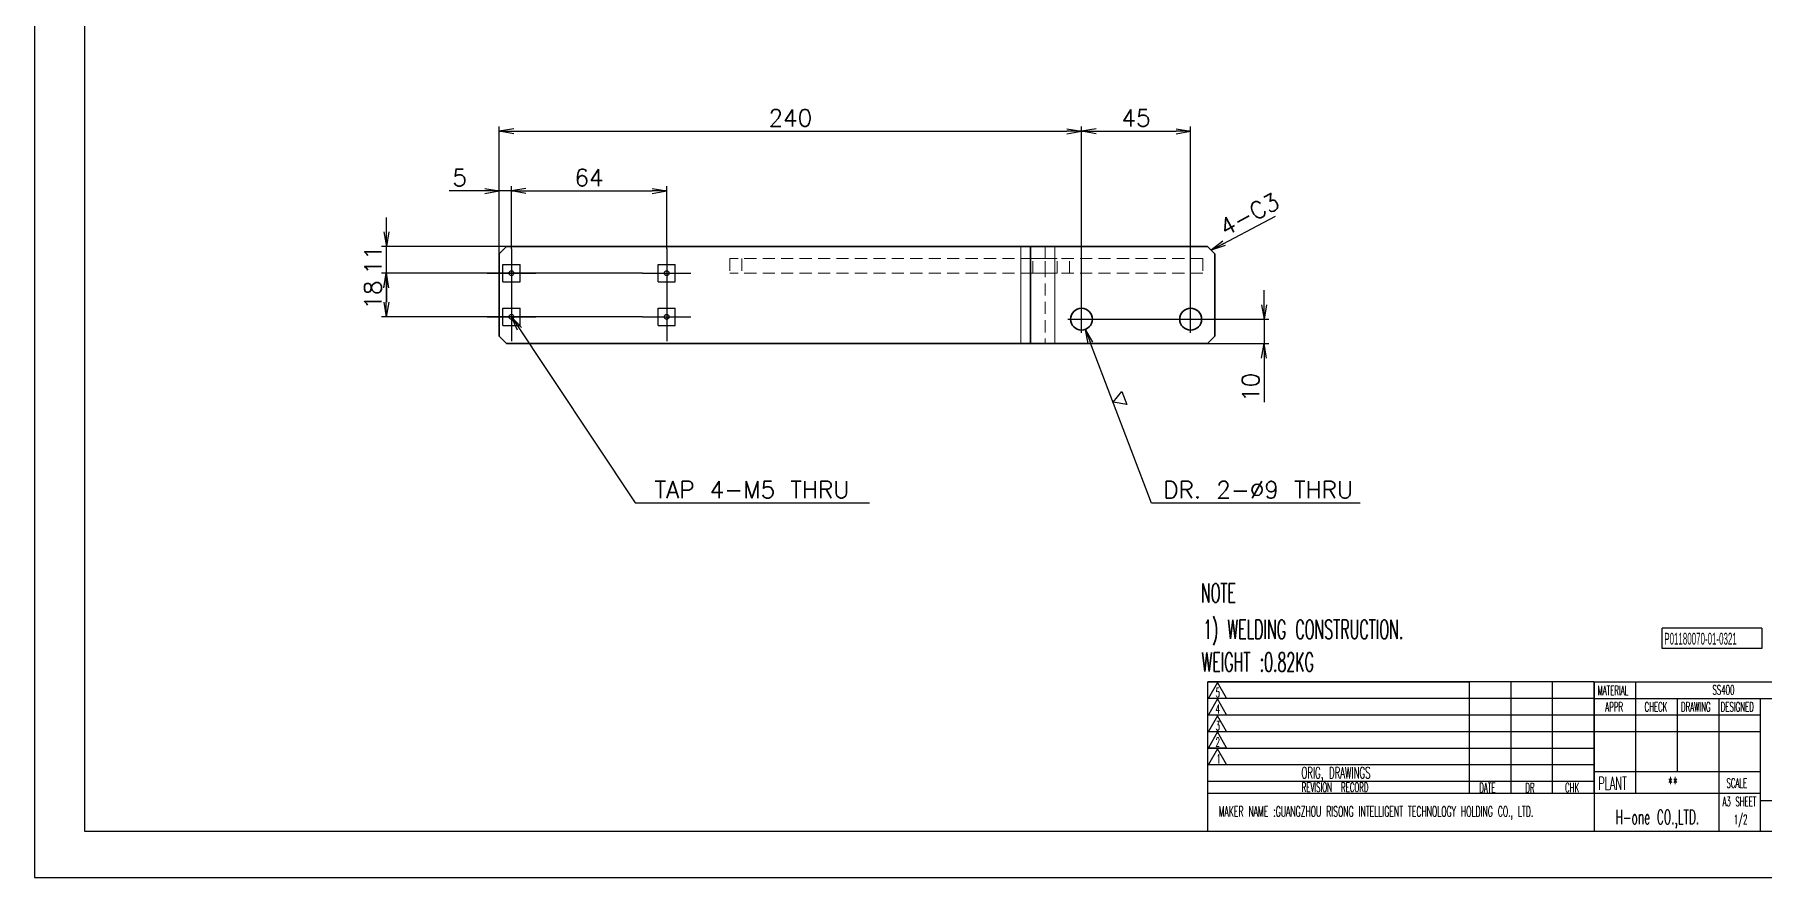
# Model space of a CAD drawing. Header units: inches. Extents: x 21 to 8642, y -3779 to 2137.
# Drawn here: x 2697 to 3410, y -2633 to -2285 of the extents above; entities that cross this region are included whole.
import ezdxf

# ---------------------------------------------------------------- set-up
doc = ezdxf.new("R2010")
doc.units = ezdxf.units.IN
doc.header["$MEASUREMENT"] = 0
doc.linetypes.add('CENTER-HOKUTO', pattern=[23, 20, -1, 1, -1])
doc.linetypes.add('HIDDEN-HOKUTO', pattern=[3.8, 2.5, -1.3])
doc.layers.add('AM_HID', color=1, linetype='HIDDEN-HOKUTO', lineweight=25)
doc.layers.add('title_frame', color=7, linetype='Continuous')
doc.layers.add('word_dim', color=253, linetype='Continuous')
doc.styles.add('MX_NOTE_STANDARD', font='txt.shx', dxfattribs={"bigfont": 'bigfont.shx'})
doc.styles.get("Standard").update_dxf_attribs({"font": 'txt', "bigfont": 'gbcbig.shx'})
doc.dimstyles.new('STANDARD1-2', dxfattribs={"dimscale": 2, "dimtxt": 3.5, "dimasz": 3, "dimexe": 1, "dimexo": 0, "dimgap": 1, "dimtad": 3, "dimdsep": 46, "dimtxsty": 'Standard', "dimblk1": 'OPEN', "dimblk2": 'OPEN', "dimsah": 1, "dimcen": 0, "dimclrd": 256, "dimclre": 256, "dimclrt": 3, "dimadec": 0, "dimazin": 0, "dimtfac": 1, "dimtmove": 0, "dimatfit": 3, "dimldrblk": 'OPEN', "dimfxl": 1, "dimtolj": 1, "dimtzin": 0, "dimarcsym": 0})
doc.dimstyles.new('STANDARD1-2$3', dxfattribs={"dimscale": 2, "dimtxt": 3.5, "dimasz": 3, "dimexe": 1, "dimexo": 0, "dimgap": 1, "dimtad": 3, "dimtoh": 1, "dimdsep": 46, "dimtxsty": 'Standard', "dimblk1": 'OPEN', "dimblk2": 'OPEN', "dimsah": 1, "dimcen": 0, "dimclrd": 256, "dimclre": 256, "dimclrt": 3, "dimadec": 0, "dimazin": 0, "dimtfac": 1, "dimtofl": 0, "dimtmove": 0, "dimatfit": 3, "dimldrblk": 'OPEN', "dimfxl": 1, "dimtolj": 1, "dimtzin": 0, "dimarcsym": 0})

# ---------------------------------------------------------------- blocks, each defined once
blk = doc.blocks.new('MARK_M5BOLT')
at = {"color": 3, "linetype": 'Continuous'}
for p, q in [((-1.77, -1.77), (-1.77, 1.77)), ((-1.77, 1.77), (1.77, 1.77)), ((1.77, -1.77), (1.77, 1.77)), ((-1.77, -1.77), (1.77, -1.77))]:
    blk.add_line(p, q, dxfattribs=at)
blk.add_circle((0, 0), 0.5, dxfattribs=at)
blk = doc.blocks.new('MARK_CENTER')
at = {"color": 2, "linetype": 'CENTER-HOKUTO'}
for p, q in [((0, 10), (0, -10)), ((-10, 0), (10, 0))]:
    blk.add_line(p, q, dxfattribs=at)
blk = doc.blocks.new('_Open')
at = {"color": 0, "lineweight": -2}
for p, q in [((-1, 0.17), (0, 0)), ((-1, -0.17), (0, 0)), ((0, 0), (-1, 0))]:
    blk.add_line(p, q, dxfattribs=at)
blk = doc.blocks.new('*D326')
at = {"layer": 'DEFPOINTS', "color": 0, "linetype": 'Continuous', "transparency": 16777216}
for p in [(2842.27, -2372.76), (2947.84, -2372.76), (2947.84, -2383.76)]:
    blk.add_point(p, dxfattribs=at)
at = {"layer": 'word_dim', "linetype": 'Continuous', "lineweight": -2, "transparency": 16777216}
for p, q in [((2842.27, -2366.76), (2842.27, -2360.76)), ((2947.84, -2372.76), (2840.27, -2372.76)), ((2842.27, -2383.76), (2842.27, -2372.76)), ((2947.84, -2383.76), (2840.27, -2383.76)), ((2842.27, -2389.76), (2842.27, -2395.76))]:
    blk.add_line(p, q, dxfattribs=at)
at = {"layer": 'word_dim', "linetype": 'Continuous', "lineweight": -2, "transparency": 16777216, "xscale": 6, "yscale": 6, "zscale": 6}
for p, rotation in [((2842.27, -2372.76), 270), ((2842.27, -2383.76), 90)]:
    blk.add_blockref('_Open', p, dxfattribs=dict(at, rotation=rotation))
at = {"layer": 'word_dim', "color": 3, "linetype": 'Continuous', "transparency": 16777216, "insert": (2836.77, -2378.26), "char_height": 7, "attachment_point": 5, "rotation": 90}
blk.add_mtext('\\A1;11', dxfattribs=at)
blk = doc.blocks.new('*D327')
at = {"layer": 'DEFPOINTS', "color": 0, "linetype": 'Continuous', "transparency": 16777216}
for p in [(2888.84, -2349.86), (2888.84, -2375.76), (2893.84, -2373.76)]:
    blk.add_point(p, dxfattribs=at)
at = {"layer": 'word_dim', "linetype": 'Continuous', "lineweight": -2, "transparency": 16777216}
for p, q in [((2882.84, -2349.86), (2868.17, -2349.86)), ((2888.84, -2375.76), (2888.84, -2347.86)), ((2893.84, -2349.86), (2888.84, -2349.86)), ((2893.84, -2373.76), (2893.84, -2347.86)), ((2899.84, -2349.86), (2905.84, -2349.86))]:
    blk.add_line(p, q, dxfattribs=at)
at = {"layer": 'word_dim', "linetype": 'Continuous', "lineweight": -2, "transparency": 16777216, "xscale": 6, "yscale": 6, "zscale": 6}
blk.add_blockref('_Open', (2888.84, -2349.86), dxfattribs=at)
at = {"layer": 'word_dim', "linetype": 'Continuous', "lineweight": -2, "transparency": 16777216, "xscale": 6, "yscale": 6, "zscale": 6, "rotation": 180}
blk.add_blockref('_Open', (2893.84, -2349.86), dxfattribs=at)
at = {"layer": 'word_dim', "color": 3, "linetype": 'Continuous', "transparency": 16777216, "insert": (2872.5, -2344.36), "char_height": 7, "attachment_point": 5}
blk.add_mtext('\\A1;5', dxfattribs=at)
blk = doc.blocks.new('*D328')
at = {"layer": 'DEFPOINTS', "color": 0, "linetype": 'Continuous', "transparency": 16777216}
for p in [(2947.84, -2383.76), (2842.21, -2401.76), (2947.84, -2401.76)]:
    blk.add_point(p, dxfattribs=at)
at = {"layer": 'word_dim', "linetype": 'Continuous', "lineweight": -2, "transparency": 16777216}
for p, q in [((2947.84, -2383.76), (2840.21, -2383.76)), ((2842.21, -2389.76), (2842.21, -2395.76)), ((2947.84, -2401.76), (2840.21, -2401.76))]:
    blk.add_line(p, q, dxfattribs=at)
at = {"layer": 'word_dim', "linetype": 'Continuous', "lineweight": -2, "transparency": 16777216, "xscale": 6, "yscale": 6, "zscale": 6}
for p, rotation in [((2842.21, -2383.76), 90), ((2842.21, -2401.76), 270)]:
    blk.add_blockref('_Open', p, dxfattribs=dict(at, rotation=rotation))
at = {"layer": 'word_dim', "color": 3, "linetype": 'Continuous', "transparency": 16777216, "insert": (2836.71, -2392.76), "char_height": 7, "attachment_point": 5, "rotation": 90}
blk.add_mtext('\\A1;18', dxfattribs=at)
blk = doc.blocks.new('*D329')
at = {"layer": 'DEFPOINTS', "color": 0, "linetype": 'Continuous', "transparency": 16777216}
for p in [(2957.84, -2349.86), (2893.84, -2373.76), (2957.84, -2373.76)]:
    blk.add_point(p, dxfattribs=at)
at = {"layer": 'word_dim', "linetype": 'Continuous', "lineweight": -2, "transparency": 16777216}
for p, q in [((2893.84, -2373.76), (2893.84, -2347.86)), ((2899.84, -2349.86), (2951.84, -2349.86)), ((2957.84, -2373.76), (2957.84, -2347.86))]:
    blk.add_line(p, q, dxfattribs=at)
at = {"layer": 'word_dim', "linetype": 'Continuous', "lineweight": -2, "transparency": 16777216, "xscale": 6, "yscale": 6, "zscale": 6, "rotation": 180}
blk.add_blockref('_Open', (2893.84, -2349.86), dxfattribs=at)
at = {"layer": 'word_dim', "linetype": 'Continuous', "lineweight": -2, "transparency": 16777216, "xscale": 6, "yscale": 6, "zscale": 6}
blk.add_blockref('_Open', (2957.84, -2349.86), dxfattribs=at)
at = {"layer": 'word_dim', "color": 3, "linetype": 'Continuous', "transparency": 16777216, "insert": (2925.84, -2344.36), "char_height": 7, "attachment_point": 5}
blk.add_mtext('\\A1;64', dxfattribs=at)
blk = doc.blocks.new('*D330')
at = {"layer": 'DEFPOINTS', "color": 0, "linetype": 'Continuous', "transparency": 16777216}
for p in [(3128.84, -2325.26), (2888.84, -2375.76), (3128.84, -2397.13)]:
    blk.add_point(p, dxfattribs=at)
at = {"layer": 'word_dim', "linetype": 'Continuous', "lineweight": -2, "transparency": 16777216}
for p, q in [((2888.84, -2375.76), (2888.84, -2323.26)), ((3128.84, -2397.13), (3128.84, -2323.26)), ((2894.84, -2325.26), (3122.84, -2325.26))]:
    blk.add_line(p, q, dxfattribs=at)
at = {"layer": 'word_dim', "linetype": 'Continuous', "lineweight": -2, "transparency": 16777216, "xscale": 6, "yscale": 6, "zscale": 6, "rotation": 180}
blk.add_blockref('_Open', (2888.84, -2325.26), dxfattribs=at)
at = {"layer": 'word_dim', "linetype": 'Continuous', "lineweight": -2, "transparency": 16777216, "xscale": 6, "yscale": 6, "zscale": 6}
blk.add_blockref('_Open', (3128.84, -2325.26), dxfattribs=at)
at = {"layer": 'word_dim', "color": 3, "linetype": 'Continuous', "transparency": 16777216, "insert": (3008.84, -2319.76), "char_height": 7, "attachment_point": 5}
blk.add_mtext('\\A1;240', dxfattribs=at)
blk = doc.blocks.new('*D331')
at = {"layer": 'DEFPOINTS', "color": 0, "linetype": 'Continuous', "transparency": 16777216}
for p in [(3173.84, -2325.26), (3128.84, -2395.99), (3173.84, -2397.13)]:
    blk.add_point(p, dxfattribs=at)
at = {"layer": 'word_dim', "linetype": 'Continuous', "lineweight": -2, "transparency": 16777216}
for p, q in [((3128.84, -2395.99), (3128.84, -2323.26)), ((3173.84, -2397.13), (3173.84, -2323.26)), ((3134.84, -2325.26), (3167.84, -2325.26))]:
    blk.add_line(p, q, dxfattribs=at)
at = {"layer": 'word_dim', "linetype": 'Continuous', "lineweight": -2, "transparency": 16777216, "xscale": 6, "yscale": 6, "zscale": 6, "rotation": 180}
blk.add_blockref('_Open', (3128.84, -2325.26), dxfattribs=at)
at = {"layer": 'word_dim', "linetype": 'Continuous', "lineweight": -2, "transparency": 16777216, "xscale": 6, "yscale": 6, "zscale": 6}
blk.add_blockref('_Open', (3173.84, -2325.26), dxfattribs=at)
at = {"layer": 'word_dim', "color": 3, "linetype": 'Continuous', "transparency": 16777216, "insert": (3151.34, -2319.76), "char_height": 7, "attachment_point": 5}
blk.add_mtext('\\A1;45', dxfattribs=at)
blk = doc.blocks.new('*D332')
at = {"layer": 'DEFPOINTS', "color": 0, "linetype": 'Continuous', "transparency": 16777216}
for p in [(3134.46, -2402.76), (3173.84, -2412.76), (3204.08, -2412.76)]:
    blk.add_point(p, dxfattribs=at)
at = {"layer": 'word_dim', "linetype": 'Continuous', "lineweight": -2, "transparency": 16777216}
for p, q in [((3204.08, -2396.76), (3204.08, -2390.76)), ((3134.46, -2402.76), (3206.08, -2402.76)), ((3204.08, -2402.76), (3204.08, -2412.76)), ((3173.84, -2412.76), (3206.08, -2412.76)), ((3204.08, -2418.76), (3204.08, -2436.92))]:
    blk.add_line(p, q, dxfattribs=at)
at = {"layer": 'word_dim', "linetype": 'Continuous', "lineweight": -2, "transparency": 16777216, "xscale": 6, "yscale": 6, "zscale": 6}
for p, rotation in [((3204.08, -2402.76), 270), ((3204.08, -2412.76), 90)]:
    blk.add_blockref('_Open', p, dxfattribs=dict(at, rotation=rotation))
at = {"layer": 'word_dim', "color": 3, "linetype": 'Continuous', "transparency": 16777216, "insert": (3198.58, -2430.84), "char_height": 7, "attachment_point": 5, "rotation": 90}
blk.add_mtext('\\A1;10', dxfattribs=at)
blk = doc.blocks.new('*D333')
at = {"layer": 'DEFPOINTS', "color": 0, "linetype": 'Continuous', "transparency": 16777216}
for p in [(3127.24, -2398.55), (3130.44, -2406.96)]:
    blk.add_point(p, dxfattribs=at)
at = {"layer": 'word_dim', "linetype": 'Continuous', "lineweight": -2, "transparency": 16777216}
for p, q in [((3157.66, -2478.58), (3132.57, -2412.57)), ((3243.66, -2478.58), (3157.66, -2478.58))]:
    blk.add_line(p, q, dxfattribs=at)
at = {"layer": 'word_dim', "linetype": 'Continuous', "lineweight": -2, "transparency": 16777216, "xscale": 6, "yscale": 6, "zscale": 6, "rotation": 110.8140562881073}
blk.add_blockref('_Open', (3130.44, -2406.96), dxfattribs=at)
at = {"layer": 'word_dim', "color": 3, "linetype": 'Continuous', "transparency": 16777216, "insert": (3201.66, -2473.08), "char_height": 7, "attachment_point": 5}
blk.add_mtext('\\A1;DR. 2-∅9 THRU', dxfattribs=at)
blk = doc.blocks.new('shiage1')
at = {"layer": 'word_dim', "color": 3, "linetype": 'Continuous'}
for p, q in [((0, 0), (-1.44, 2.5)), ((-1.44, 2.5), (1.44, 2.5)), ((1.44, 2.5), (0, 0))]:
    blk.add_line(p, q, dxfattribs=at)

msp = doc.modelspace()

# ---------------------------------------------------------------- linework, layer by layer
at = {"color": 7, "lineweight": 35, "ltscale": 0.106066}
for p, q in [((2888.837, -2375.756), (2891.837, -2372.756)), ((3183.837, -2375.756), (3180.837, -2372.756)), ((2891.837, -2412.756), (2888.837, -2409.756)), ((3183.837, -2409.756), (3180.837, -2412.756))]:
    msp.add_line(p, q, dxfattribs=at)
at = {"color": 7, "lineweight": 35}
for p, q in [((3103.837, -2372.756), (2891.837, -2372.756)), ((3107.837, -2372.756), (3107.837, -2412.756)), ((3180.837, -2372.756), (3117.837, -2372.756)), ((2888.837, -2375.756), (2888.837, -2409.756)), ((3183.837, -2375.756), (3183.837, -2409.756)), ((3103.837, -2412.756), (2891.837, -2412.756)), ((3180.837, -2412.756), (3117.837, -2412.756))]:
    msp.add_line(p, q, dxfattribs=at)
at = {"color": 7, "lineweight": 35, "ltscale": 0.1}
for p, q in [((3107.837, -2372.756), (3103.837, -2372.756)), ((3107.837, -2412.756), (3103.837, -2412.756))]:
    msp.add_line(p, q, dxfattribs=at)
at = {"color": 7, "lineweight": 13}
for p, q in [((3103.837, -2372.756), (3103.837, -2412.756)), ((3117.837, -2372.756), (3117.837, -2412.756))]:
    msp.add_line(p, q, dxfattribs=at)
at = {"color": 7, "lineweight": 35, "ltscale": 0.25}
for p, q in [((3117.837, -2372.756), (3107.837, -2372.756)), ((3117.837, -2412.756), (3107.837, -2412.756))]:
    msp.add_line(p, q, dxfattribs=at)
at = {"color": 2, "linetype": 'CENTER-HOKUTO'}
for p, q in [((3128.837, -2408.381), (3128.837, -2397.131)), ((3173.837, -2408.381), (3173.837, -2397.131)), ((3123.212, -2402.756), (3134.462, -2402.756)), ((3168.212, -2402.756), (3179.462, -2402.756))]:
    msp.add_line(p, q, dxfattribs=at)
at = {"color": 7, "lineweight": 35}
for centre in [(3128.837, -2402.756), (3173.837, -2402.756)]:
    msp.add_circle(centre, 4.5, dxfattribs=at)
at = {"layer": 'AM_HID', "lineweight": 13, "ltscale": 2}
for p, q in [((3103.837, -2372.756), (3103.837, -2412.756)), ((3113.837, -2372.756), (3113.837, -2412.756)), ((3117.837, -2372.756), (3117.837, -2412.756)), ((3108.837, -2377.756), (2983.837, -2377.756)), ((2983.837, -2377.756), (2983.837, -2383.756)), ((2988.837, -2377.756), (2988.837, -2383.756)), ((3108.837, -2383.756), (3108.837, -2377.756)), ((3108.837, -2377.756), (3113.837, -2377.756)), ((3118.837, -2377.756), (3113.837, -2377.756)), ((3113.837, -2383.756), (3113.837, -2377.756)), ((3178.837, -2377.756), (3118.837, -2377.756)), ((3118.837, -2383.756), (3118.837, -2377.756)), ((3123.837, -2383.756), (3123.837, -2377.756)), ((3128.837, -2377.756), (3128.837, -2383.756)), ((3173.837, -2383.756), (3173.837, -2377.756)), ((3178.837, -2377.756), (3178.837, -2383.756)), ((3108.837, -2383.756), (2983.837, -2383.756)), ((3108.837, -2383.756), (3113.837, -2383.756)), ((3118.837, -2383.756), (3113.837, -2383.756)), ((3178.837, -2383.756), (3118.837, -2383.756))]:
    msp.add_line(p, q, dxfattribs=at)
at = {"layer": 'title_frame'}
for p, q in [((3368.267, -2538.523), (3368.267, -2530.122)), ((3409.323, -2530.122), (3368.267, -2530.122)), ((3409.323, -2530.122), (3409.323, -2538.523)), ((3409.323, -2538.523), (3368.267, -2538.523)), ((3180.961, -2613.993), (3180.961, -2552.253)), ((3180.961, -2552.253), (3288.761, -2552.253)), ((3340.211, -2552.253), (3180.961, -2552.253)), ((3184.921, -2552.495), (3181.162, -2559.006)), ((3188.681, -2559.006), (3184.921, -2552.495)), ((3288.761, -2598.313), (3288.761, -2552.253)), ((3305.911, -2598.313), (3305.911, -2552.253)), ((3305.911, -2598.313), (3305.911, -2552.253)), ((3323.061, -2598.313), (3323.061, -2552.253)), ((3323.061, -2598.313), (3323.061, -2552.253)), ((3340.211, -2552.253), (3340.211, -2559.113)), ((3340.211, -2552.253), (3340.211, -2613.993)), ((3340.211, -2552.253), (3340.211, -2613.993)), ((3340.211, -2598.313), (3340.211, -2552.253)), ((3340.211, -2552.253), (3516.611, -2552.253)), ((3357.361, -2598.313), (3357.361, -2552.253)), ((3288.761, -2559.113), (3180.961, -2559.113)), ((3340.211, -2559.113), (3180.961, -2559.113)), ((3181.162, -2559.006), (3188.681, -2559.006)), ((3184.921, -2559.31), (3181.162, -2565.821)), ((3188.681, -2565.821), (3184.921, -2559.31)), ((3340.211, -2559.113), (3516.611, -2559.113)), ((3374.511, -2589.303), (3374.511, -2559.113)), ((3391.661, -2613.993), (3391.661, -2559.113)), ((3408.811, -2613.993), (3408.811, -2559.113)), ((3288.761, -2565.973), (3180.961, -2565.973)), ((3340.211, -2565.973), (3180.961, -2565.973)), ((3181.162, -2565.821), (3188.681, -2565.821)), ((3184.921, -2566.228), (3181.162, -2572.739)), ((3181.162, -2572.739), (3188.681, -2572.739)), ((3188.681, -2572.739), (3184.921, -2566.228)), ((3408.811, -2565.973), (3340.211, -2565.973)), ((3288.761, -2572.833), (3180.961, -2572.833)), ((3340.211, -2572.833), (3180.961, -2572.833)), ((3288.761, -2579.693), (3180.961, -2579.693)), ((3340.211, -2579.693), (3180.961, -2579.693)), ((3184.921, -2572.918), (3181.162, -2579.429)), ((3181.162, -2579.429), (3188.681, -2579.429)), ((3184.921, -2579.836), (3181.162, -2586.347)), ((3188.681, -2579.429), (3184.921, -2572.918)), ((3188.681, -2586.347), (3184.921, -2579.836)), ((3408.811, -2572.833), (3340.211, -2572.833)), ((3288.761, -2586.553), (3180.961, -2586.553)), ((3340.211, -2586.553), (3180.961, -2586.553)), ((3181.162, -2586.347), (3188.681, -2586.347)), ((3288.761, -2593.413), (3180.961, -2593.413)), ((3340.211, -2593.413), (3180.961, -2593.413)), ((3340.211, -2589.303), (3408.811, -2589.303)), ((3340.211, -2598.313), (3180.961, -2598.313)), ((3408.811, -2598.313), (3340.211, -2598.313)), ((3408.811, -2601.253), (3516.611, -2601.253)), ((3516.611, -2613.993), (3408.811, -2613.993))]:
    msp.add_line(p, q, dxfattribs=at)
at = {"layer": 'title_frame', "color": 4}
msp.add_lwpolyline([(3537.261, -2038.918), (2697.261, -2038.918), (2697.261, -2632.918), (3537.261, -2632.918)], close=True, dxfattribs=at)
at = {"layer": 'title_frame'}
msp.add_lwpolyline([(2717.911, -2057.843), (3516.611, -2057.843), (3516.611, -2613.993), (2717.911, -2613.993)], close=True, dxfattribs=at)

# ---------------------------------------------------------------- block references
at = {"layer": 'word_dim', "color": 2, "linetype": 'CENTER-HOKUTO'}
for p in [(2893.837, -2383.756), (2957.837, -2383.756), (2893.837, -2401.756), (2957.837, -2401.756)]:
    msp.add_blockref('MARK_CENTER', p, dxfattribs=at)
at = {"layer": 'word_dim', "color": 3, "linetype": 'Continuous', "xscale": 2, "yscale": 2, "zscale": 2}
for p in [(2893.837, -2383.756), (2957.837, -2383.756), (2893.837, -2401.756), (2957.837, -2401.756)]:
    msp.add_blockref('MARK_M5BOLT', p, dxfattribs=at)
at = {"layer": 'word_dim', "color": 3, "linetype": 'Continuous', "xscale": 2.000000000001129, "yscale": 2, "zscale": 2, "rotation": 290.8140562880868}
msp.add_blockref('shiage1', (3141.844, -2436.973), dxfattribs=at)

# ---------------------------------------------------------------- texts
at = {"layer": 'title_frame', "color": 3, "style": 'MX_NOTE_STANDARD'}
for s, height, width, p in [('NOTE', 7.84, 0.545, (3178.06, -2519.568)), ('1) WELDING CONSTRUCTION.', 7.84, 0.545, (3179.013, -2534.579)), ('WEIGHT :0.82KG ', 7.84, 0.545, (3178.365, -2548.063)), ('5', 3.759, 0.545, (3184.132, -2558.564)), ('MATERIAL', 3.8667, 0.545, (3341.556, -2557.716)), ('SS400', 3.8667, 0.545, (3388.958, -2557.548)), ('4', 3.759, 0.545, (3184.132, -2565.379)), ('APPR', 3.8667, 0.545, (3344.747, -2564.52)), ('CHECK', 3.8667, 0.545, (3360.939, -2564.52)), ('DRAWING', 3.8667, 0.545, (3375.978, -2564.52)), ('DESIGNED', 3.8667, 0.545, (3392.361, -2564.52)), ('3', 3.759, 0.545, (3184.132, -2572.297)), ('2', 3.759, 0.545, (3184.132, -2578.987)), ('1', 3.759, 0.545, (3184.524, -2585.905)), ('ORIG, DRAWINGS', 4.72595, 0.545, (3219.509, -2592.116)), ('REVISION  RECORD', 3.86669, 0.545, (3219.609, -2597.678)), ('DATE', 3.8667, 0.545, (3292.836, -2597.838)), ('DR', 3.8667, 0.545, (3311.824, -2597.859)), ('CHK', 3.8667, 0.545, (3328.177, -2597.793)), ('PLANT', 5.3704, 0.545, (3341.883, -2596.805)), ('**', 5.3704, 0.545, (3370.597, -2596.805)), ('SCALE', 3.8667, 0.545, (3394.713, -2595.924)), ('A3 SHEET', 3.8667, 0.545, (3393.071, -2603.559)), ('MAKER NAME :GUANGZHOU RISONG INTELLIGENT TECHNOLOGY HOLDING CO., LTD.', 4.32, 0.5341, (3185.409, -2607.86)), ('H-one CO.,LTD.', 5.88, 0.545, (3348.923, -2610.956)), ('1/2', 3.8667, 0.545, (3397.774, -2610.918))]:
    msp.add_text(s, height=height, dxfattribs=dict(at, width=width)).set_placement(p)
at = {"layer": 'title_frame', "color": 3, "insert": (3369.094, -2532.035), "char_height": 4.9, "width": 8.2214, "attachment_point": 1, "style": 'MX_NOTE_STANDARD'}
msp.add_mtext('{\\f3 of 9 Barcode|b0|i0|c0|p82;\\W0.5;P01180070-\\f3 of 9 Barcode|b0|i0|c134|p82;01\\f3 of 9 Barcode|b0|i0|c0|p82;-\\f3 of 9 Barcode|b0|i0|c134|p82;0321}', dxfattribs=at)
at = {"layer": 'word_dim', "color": 3, "linetype": 'Continuous'}
msp.add_text('4-C3', height=7, rotation=27.965629, dxfattribs=at).set_placement((3188.212, -2368.735))
at = {"layer": 'word_dim', "color": 3, "linetype": 'Continuous', "insert": (2952.843, -2476.513), "char_height": 7, "attachment_point": 7}
msp.add_mtext('TAP 4-M5 THRU', dxfattribs=at)

# ---------------------------------------------------------------- dimensions: what is measured, and where the dimension line sits
at = {"layer": 'word_dim', "linetype": 'Continuous'}
for base, p1, p2, picture, middle in [((3128.837, -2325.258), (2888.837, -2375.756), (3128.837, -2397.131), '*D330', (3008.837, -2319.758)), ((3173.837, -2325.258), (3128.837, -2395.995), (3173.837, -2397.131), '*D331', (3151.337, -2319.758)), ((2888.837, -2349.861), (2893.837, -2373.756), (2888.837, -2375.756), '*D327', (2872.504, -2344.361)), ((2957.837, -2349.861), (2893.837, -2373.756), (2957.837, -2373.756), '*D329', (2925.837, -2344.361))]:
    dim = msp.add_linear_dim(base=base, p1=p1, p2=p2, dimstyle='STANDARD1-2', dxfattribs=at)
    dim.commit()
    dim.dimension.update_dxf_attribs({"geometry": picture, "text_midpoint": middle})
dim = msp.add_linear_dim(base=(2842.275, -2372.756), p1=(2947.837, -2383.756), p2=(2947.837, -2372.756), angle=90, dimstyle='STANDARD1-2', dxfattribs=at)
dim.commit()
dim.dimension.update_dxf_attribs({"geometry": '*D326', "text_midpoint": (2842.275, -2378.256), "dimtype": 160})
for base, p1, p2, picture, middle in [((2842.209, -2401.756), (2947.837, -2383.756), (2947.837, -2401.756), '*D328', (2836.709, -2392.756)), ((3204.081, -2412.756), (3134.462, -2402.756), (3173.837, -2412.756), '*D332', (3198.581, -2430.84))]:
    dim = msp.add_linear_dim(base=base, p1=p1, p2=p2, angle=90, dimstyle='STANDARD1-2', dxfattribs=at)
    dim.commit()
    dim.dimension.update_dxf_attribs({"geometry": picture, "text_midpoint": middle})
dim = msp.add_diameter_dim_2p(p1=(3127.238, -2398.55), p2=(3130.436, -2406.963), text='DR. 2-<> THRU', dimstyle='STANDARD1-2$3', dxfattribs=at)
dim.commit()
dim.dimension.update_dxf_attribs({"geometry": '*D333', "text_midpoint": (3201.661, -2478.58), "dimtype": 163})

# ---------------------------------------------------------------- leaders
msp.add_leader([(3182.337, -2374.256), (3208.834, -2360.188)], dimstyle='STANDARD1-2', dxfattribs=at)
at = {"layer": 'word_dim', "linetype": 'Continuous', "annotation_type": 0, "has_hookline": 1, "hookline_direction": 0, "text_width": 88.667}
msp.add_leader([(2893.837, -2401.756), (2944.843, -2478.513), (2950.843, -2478.513)], dimstyle='STANDARD1-2', dxfattribs=at)

doc.saveas('drawing.dxf')
